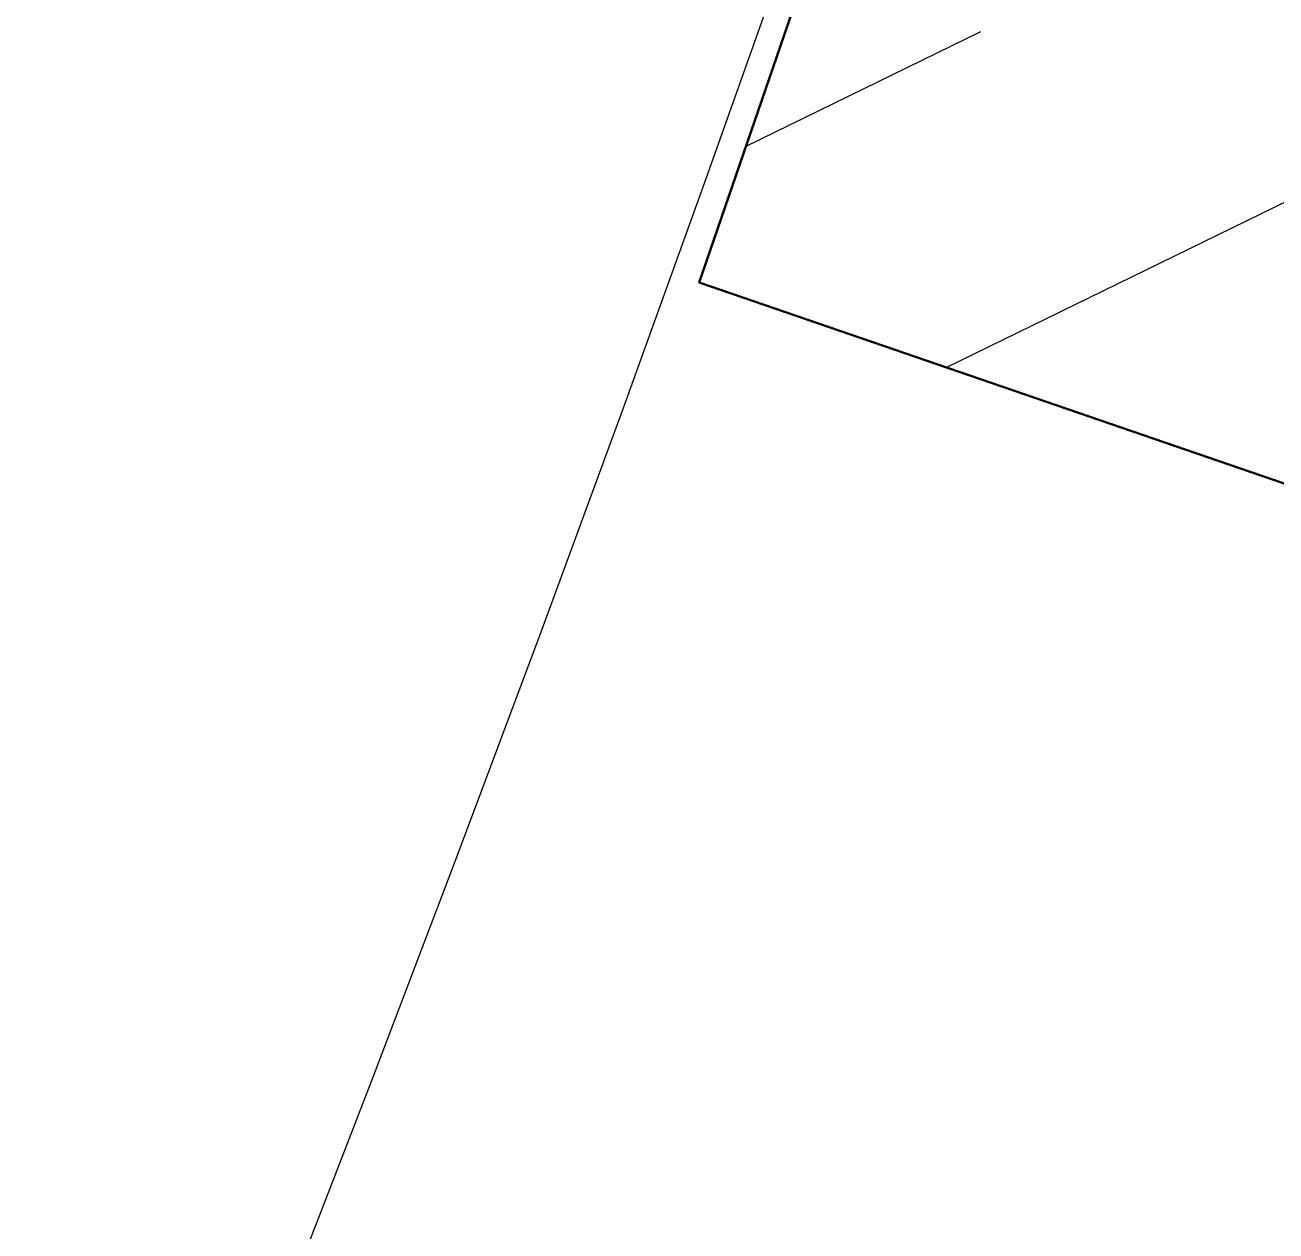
# Model space of a CAD drawing. Header units: millimetres. Extents: x -354900 to 8840672, y 0 to 292181.
# Drawn here: x -53723.6 to -53450.5, y 112191 to 112454.3 of the extents above; entities that cross this region are included whole.
import ezdxf
from ezdxf import colors
from ezdxf.entities.mleader import LeaderData, LeaderLine
from ezdxf.math import Vec2, Vec3

# ---------------------------------------------------------------- set-up
doc = ezdxf.new("R2010")
doc.units = ezdxf.units.MM
doc.header["$MEASUREMENT"] = 0
doc.layers.get('0').update_dxf_attribs({"color": 250, "lineweight": 9})
for name, color, linetype, lineweight in [('АР_Колонны', 5, 'Continuous', 30), ('АР_Колонны Штрих', 250, 'Continuous', 5), ('АР_Отметки', 250, 'Continuous', 15), ('АР_Подоконники', 163, 'Continuous', 9), ('АР_стены', 250, 'Continuous', 30), ('АР_Сущ Несущая стена', 202, 'Continuous', 30)]:
    doc.layers.add(name, color=color, linetype=linetype, lineweight=lineweight)
doc.styles.add('ISOCPEUR', font='isocpeur.ttf', dxfattribs={"width": 0.7})

# ---------------------------------------------------------------- blocks, each defined once
blk = doc.blocks.new('A$Cb1ac1438')
at = {"layer": 'АР_Колонны Штрих', "ltscale": 100}
h = blk.add_hatch(dxfattribs=at)
h.set_pattern_fill('ANSI35', color=256, scale=500, angle=161.0398)
h.set_pattern_definition([(206.039832, (898269.91, -348997.31), (54.874485, -112.311134), []), (206.039832, (898186.31, -348968.59), (54.874485, -112.311134), [156.25, -31.25, 0, -31.25])])
h.paths.add_polyline_path([(5719.35, -202.59), (6097.64, -332.56), (6227.61, 45.74), (5849.31, 175.71)])
at = {"layer": 'АР_Колонны', "ltscale": 100}
blk.add_lwpolyline([(6097.64, -332.56), (5719.35, -202.59), (5849.31, 175.71), (6227.61, 45.74)], close=True, dxfattribs=at)
blk = doc.blocks.new('_DotSmall')
at = {"color": 0, "linetype": 'ByBlock', "const_width": 0.5}
blk.add_lwpolyline([(-0.0625, 0, 1), (0.0625, 0, 1)], format="xyb", close=True, dxfattribs=at)

msp = doc.modelspace()

# ---------------------------------------------------------------- linework, layer by layer
at = {"layer": 'АР_Подоконники', "ltscale": 100}
for centre, radius, start, end in [((-62167.24, 115478.56), 8924.05, 271.108834, 356.403957), ((-62177.6, 115490.92), 8940.17, 271.691254, 356.329081)]:
    msp.add_arc(centre, radius, start, end, dxfattribs=at)
at = {"layer": 'АР_Сущ Несущая стена', "lineweight": 18, "ltscale": 100}
for centre, radius, start, end in [((-62185.87, 115502.58), 9144.28, 272.820638, 356.288731), ((-62178.2, 115484.59), 9778.65, 272.592548, 356.635391)]:
    msp.add_arc(centre, radius, start, end, dxfattribs=at)

# ---------------------------------------------------------------- block references
at = {"layer": 'АР_стены', "color": 51, "ltscale": 100, "true_color": 0xf8f6b0}
msp.add_blockref('A$Cb1ac1438', (-59295.76, 112600.68), dxfattribs=at)

# ---------------------------------------------------------------- leaders
at = {"layer": 'АР_Отметки'}
ml = msp.add_multileader_mtext('Standard', dxfattribs=at)
ml.set_content('+4,200', color=256, style='ISOCPEUR')
ml.set_leader_properties(color=256, linetype='Continuous', lineweight=-1)
ml.set_arrow_properties(name='DOTSMALL')
ml.build(insert=Vec2(0, 0))
ml.multileader.update_dxf_attribs({"has_text_frame": 1, "text_left_attachment_type": 4, "text_right_attachment_type": 4, "dogleg_length": 100, "arrow_head_size": 180})
ctx = ml.context
ctx.base_point, ctx.char_height, ctx.arrow_head_size, ctx.landing_gap_size, ctx.plane_origin = Vec3(-63316, 113979.63), 250, 180, 50, Vec3(-63397.39, 112712.07)
ctx.left_attachment, ctx.right_attachment = 4, 4
notes = []
notes.append((ctx, [(0, (0, 0, 0), (0, 0), (1, 0), 1, [])]))
ctx.mtext.insert, ctx.mtext.width, ctx.mtext.line_spacing_style, ctx.mtext.flow_direction = Vec3(-63266, 114312.96), 852.697, 2, 5
for ctx, leaders in notes:
    for number, flags, end, landing, length, lines in leaders:
        leader = LeaderData()
        leader.index, (leader.has_last_leader_line, leader.has_dogleg_vector, leader.attachment_direction) = number, flags
        leader.last_leader_point, leader.dogleg_vector, leader.dogleg_length = Vec3(end), Vec3(landing), length
        for number, points, colour, breaks in lines:
            line = LeaderLine()
            line.index, line.vertices, line.color, line.breaks = number, Vec3.list(points), colors.encode_raw_color(colour), breaks
            leader.lines.append(line)
        ctx.leaders.append(leader)

doc.saveas('drawing.dxf')
